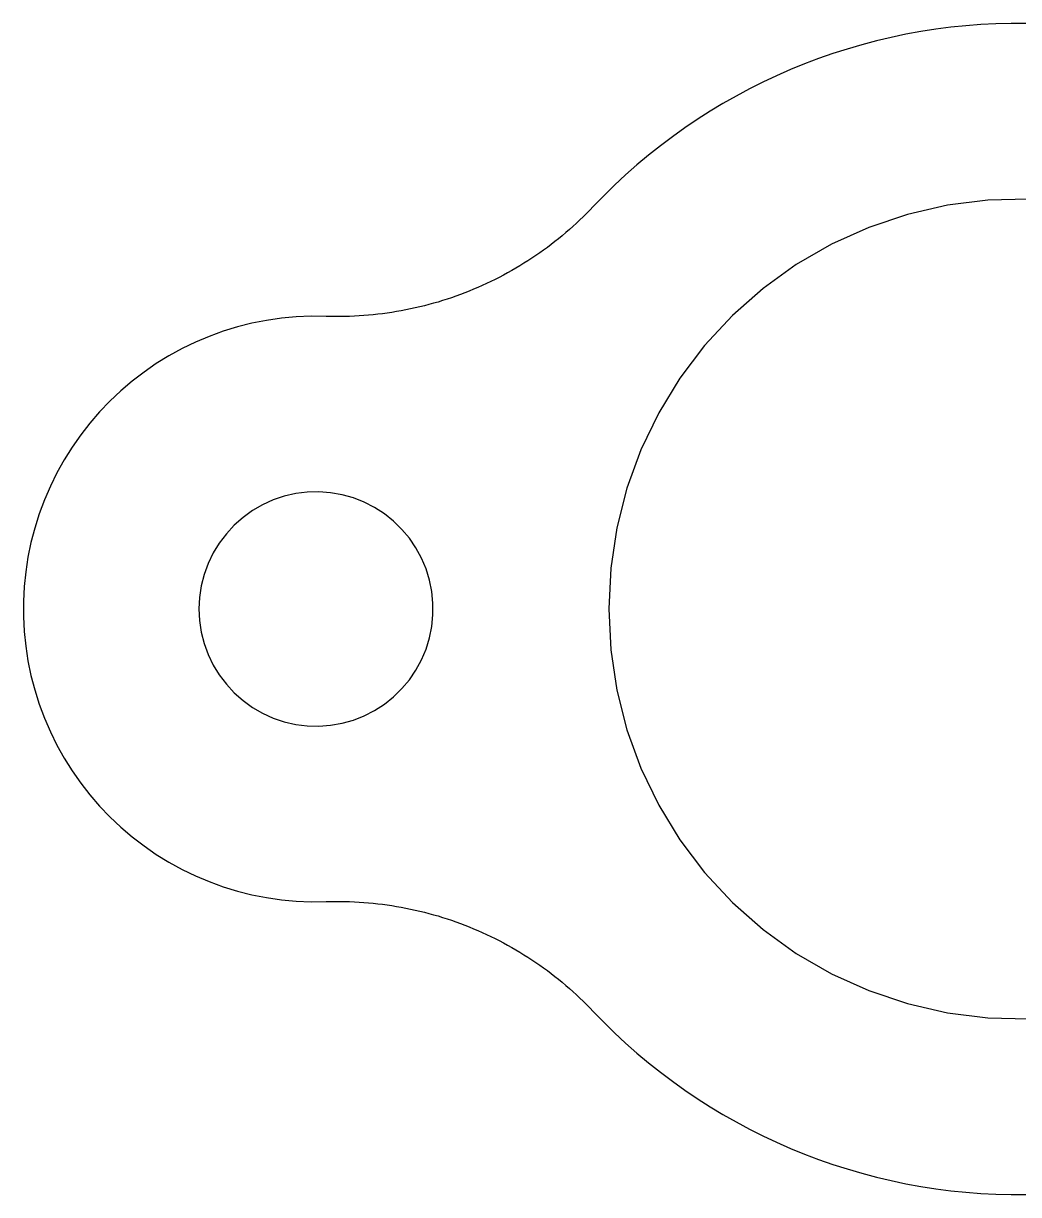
# Model space of a CAD drawing. Extents: x 0 to 2.5, y 0 to 1.88.
# Drawn here: x 0 to 0.75, y 1.003 to 1.885 of the extents above; entities that cross this region are included whole.
import ezdxf

# ---------------------------------------------------------------- set-up
doc = ezdxf.new("R2010")
doc.units = 0
doc.linetypes.add('HIDDEN', pattern=[9, 6, -3])
doc.layers.add('FRONT', color=7, linetype='CONTINUOUS')
doc.layers.add('FRONT_HID', color=7, linetype='HIDDEN')

msp = doc.modelspace()

# ---------------------------------------------------------------- linework, layer by layer
at = {"layer": 'FRONT'}
for p, q in [((0.687489, 1.880475), (0.676235, 1.878717)), ((0.698785, 1.881941), (0.687489, 1.880475)), ((0.710115, 1.883115), (0.698785, 1.881941)), ((0.721471, 1.883997), (0.710115, 1.883115)), ((0.732846, 1.884585), (0.721471, 1.883997)), ((0.744233, 1.884879), (0.732846, 1.884585)), ((0.755624, 1.884879), (0.744233, 1.884879)), ((0.642797, 1.871711), (0.631784, 1.868802)), ((0.653882, 1.874334), (0.642797, 1.871711)), ((0.66503, 1.87667), (0.653882, 1.874334)), ((0.676235, 1.878717), (0.66503, 1.87667)), ((0.610002, 1.862137), (0.599247, 1.858386)), ((0.62085, 1.86561), (0.610002, 1.862137)), ((0.631784, 1.868802), (0.62085, 1.86561)), ((0.588593, 1.854357), (0.578046, 1.850055)), ((0.599247, 1.858386), (0.588593, 1.854357)), ((0.567613, 1.845483), (0.557303, 1.840642)), ((0.578046, 1.850055), (0.567613, 1.845483)), ((0.54712, 1.835537), (0.537073, 1.83017)), ((0.557303, 1.840642), (0.54712, 1.835537)), ((0.537073, 1.83017), (0.527168, 1.824546)), ((0.517411, 1.818669), (0.507809, 1.812541)), ((0.527168, 1.824546), (0.517411, 1.818669)), ((0.507809, 1.812541), (0.498369, 1.806167)), ((0.498369, 1.806167), (0.489096, 1.799552)), ((0.479997, 1.7927), (0.471078, 1.785615)), ((0.489096, 1.799552), (0.479997, 1.7927)), ((0.471078, 1.785615), (0.462345, 1.778302)), ((0.462345, 1.778302), (0.453804, 1.770766)), ((0.453804, 1.770766), (0.44546, 1.763012)), ((0.44546, 1.763012), (0.437319, 1.755046)), ((0.437319, 1.755046), (0.429386, 1.746872)), ((0.696302, 1.747871), (0.666287, 1.74102)), ((0.72685, 1.751699), (0.696302, 1.747871)), ((0.757628, 1.752467), (0.72685, 1.751699)), ((0.421892, 1.739261), (0.419327, 1.736792)), ((0.424424, 1.741764), (0.421892, 1.739261)), ((0.426922, 1.744301), (0.424424, 1.741764)), ((0.429386, 1.746872), (0.426922, 1.744301)), ((0.666287, 1.74102), (0.637103, 1.731215)), ((0.411435, 1.729595), (0.40874, 1.727268)), ((0.414097, 1.731959), (0.411435, 1.729595)), ((0.416728, 1.734358), (0.414097, 1.731959)), ((0.419327, 1.736792), (0.416728, 1.734358)), ((0.637103, 1.731215), (0.60904, 1.718552)), ((0.400472, 1.720506), (0.397656, 1.718327)), ((0.403258, 1.722723), (0.400472, 1.720506)), ((0.406014, 1.724977), (0.403258, 1.722723)), ((0.40874, 1.727268), (0.406014, 1.724977)), ((0.389037, 1.71202), (0.386108, 1.709995)), ((0.391938, 1.714083), (0.389037, 1.71202)), ((0.394812, 1.716186), (0.391938, 1.714083)), ((0.397656, 1.718327), (0.394812, 1.716186)), ((0.60904, 1.718552), (0.582377, 1.703159)), ((0.377162, 1.70416), (0.374128, 1.702296)), ((0.38017, 1.706065), (0.377162, 1.70416)), ((0.383152, 1.70801), (0.38017, 1.706065)), ((0.386108, 1.709995), (0.383152, 1.70801)), ((0.582377, 1.703159), (0.55738, 1.685187)), ((0.361752, 1.695253), (0.3586, 1.693597)), ((0.364881, 1.696951), (0.361752, 1.695253)), ((0.367987, 1.698691), (0.364881, 1.696951)), ((0.37107, 1.700473), (0.367987, 1.698691)), ((0.374128, 1.702296), (0.37107, 1.700473)), ((0.342522, 1.685961), (0.339247, 1.684564)), ((0.345778, 1.687401), (0.342522, 1.685961)), ((0.349014, 1.688885), (0.345778, 1.687401)), ((0.35223, 1.690413), (0.349014, 1.688885)), ((0.355426, 1.691983), (0.35223, 1.690413)), ((0.3586, 1.693597), (0.355426, 1.691983)), ((0.55738, 1.685187), (0.534296, 1.664816)), ((0.319228, 1.677121), (0.315836, 1.676038)), ((0.322605, 1.678249), (0.319228, 1.677121)), ((0.325967, 1.679422), (0.322605, 1.678249)), ((0.329312, 1.680641), (0.325967, 1.679422)), ((0.332641, 1.681904), (0.329312, 1.680641)), ((0.335953, 1.683212), (0.332641, 1.681904)), ((0.339247, 1.684564), (0.335953, 1.683212)), ((0.281235, 1.667757), (0.277721, 1.667187)), ((0.284742, 1.668375), (0.281235, 1.667757)), ((0.288239, 1.66904), (0.284742, 1.668375)), ((0.291728, 1.669752), (0.288239, 1.66904)), ((0.295207, 1.67051), (0.291728, 1.669752)), ((0.298675, 1.671316), (0.295207, 1.67051)), ((0.302132, 1.672168), (0.298675, 1.671316)), ((0.305577, 1.673066), (0.302132, 1.672168)), ((0.30901, 1.674011), (0.305577, 1.673066)), ((0.31243, 1.675002), (0.30901, 1.674011)), ((0.315836, 1.676038), (0.31243, 1.675002)), ((0.172238, 1.658979), (0.16134, 1.656241)), ((0.183263, 1.661159), (0.172238, 1.658979)), ((0.194383, 1.662774), (0.183263, 1.661159)), ((0.205572, 1.66382), (0.194383, 1.662774)), ((0.2168, 1.664296), (0.205572, 1.66382)), ((0.228037, 1.664199), (0.2168, 1.664296)), ((0.231596, 1.664102), (0.228037, 1.664199)), ((0.235156, 1.664052), (0.231596, 1.664102)), ((0.238717, 1.66405), (0.235156, 1.664052)), ((0.242277, 1.664097), (0.238717, 1.66405)), ((0.245836, 1.664191), (0.242277, 1.664097)), ((0.249394, 1.664333), (0.245836, 1.664191)), ((0.252949, 1.664522), (0.249394, 1.664333)), ((0.256502, 1.66476), (0.252949, 1.664522)), ((0.260051, 1.665045), (0.256502, 1.66476)), ((0.263596, 1.665378), (0.260051, 1.665045)), ((0.267136, 1.665759), (0.263596, 1.665378)), ((0.27067, 1.666188), (0.267136, 1.665759)), ((0.274199, 1.666663), (0.27067, 1.666188)), ((0.277721, 1.667187), (0.274199, 1.666663)), ((0.534296, 1.664816), (0.513356, 1.642247)), ((0.150594, 1.652952), (0.14003, 1.649119)), ((0.16134, 1.656241), (0.150594, 1.652952)), ((0.129675, 1.644754), (0.119556, 1.639867)), ((0.14003, 1.649119), (0.129675, 1.644754)), ((0.513356, 1.642247), (0.494766, 1.617706)), ((0.109699, 1.634471), (0.100129, 1.62858)), ((0.119556, 1.639867), (0.109699, 1.634471)), ((0.100129, 1.62858), (0.090872, 1.622209)), ((0.081952, 1.615375), (0.07339, 1.608095)), ((0.090872, 1.622209), (0.081952, 1.615375)), ((0.494766, 1.617706), (0.478713, 1.591435)), ((0.07339, 1.608095), (0.065211, 1.60039)), ((0.065211, 1.60039), (0.057435, 1.592277)), ((0.057435, 1.592277), (0.050082, 1.583779)), ((0.478713, 1.591435), (0.465355, 1.563697)), ((0.050082, 1.583779), (0.043171, 1.574918)), ((0.043171, 1.574918), (0.036721, 1.565716)), ((0.036721, 1.565716), (0.030748, 1.556197)), ((0.465355, 1.563697), (0.454825, 1.534766)), ((0.030748, 1.556197), (0.025267, 1.546387)), ((0.025267, 1.546387), (0.020292, 1.53631)), ((0.020292, 1.53631), (0.015838, 1.525993)), ((0.196619, 1.528676), (0.188281, 1.525875)), ((0.205195, 1.530634), (0.196619, 1.528676)), ((0.213923, 1.531728), (0.205195, 1.530634)), ((0.222716, 1.531947), (0.213923, 1.531728)), ((0.231488, 1.53129), (0.222716, 1.531947)), ((0.240151, 1.529762), (0.231488, 1.53129)), ((0.248618, 1.52738), (0.240151, 1.529762)), ((0.256807, 1.524166), (0.248618, 1.52738)), ((0.454825, 1.534766), (0.447228, 1.504931)), ((0.015838, 1.525993), (0.011915, 1.515463)), ((0.172645, 1.517859), (0.165503, 1.512724)), ((0.180263, 1.522257), (0.172645, 1.517859)), ((0.188281, 1.525875), (0.180263, 1.522257)), ((0.264634, 1.520153), (0.256807, 1.524166)), ((0.272023, 1.515381), (0.264634, 1.520153)), ((0.011915, 1.515463), (0.008533, 1.504746)), ((0.165503, 1.512724), (0.158908, 1.506904)), ((0.278901, 1.509896), (0.272023, 1.515381)), ((0.285198, 1.503754), (0.278901, 1.509896)), ((0.008533, 1.504746), (0.005701, 1.493871)), ((0.152925, 1.500456), (0.147613, 1.493444)), ((0.158908, 1.506904), (0.152925, 1.500456)), ((0.290852, 1.497016), (0.285198, 1.503754)), ((0.447228, 1.504931), (0.44264, 1.474488)), ((0.005701, 1.493871), (0.003426, 1.482867)), ((0.147613, 1.493444), (0.143027, 1.485938)), ((0.295807, 1.489748), (0.290852, 1.497016)), ((0.003426, 1.482867), (0.001715, 1.47176)), ((0.143027, 1.485938), (0.13921, 1.478013)), ((0.300014, 1.482023), (0.295807, 1.489748)), ((0.13921, 1.478013), (0.136201, 1.469747)), ((0.303431, 1.473917), (0.300014, 1.482023)), ((0.306023, 1.465512), (0.303431, 1.473917)), ((0.44264, 1.474488), (0.441105, 1.443739)), ((0.001715, 1.47176), (0.000572, 1.460581)), ((0.136201, 1.469747), (0.134031, 1.461222)), ((0.307766, 1.45689), (0.306023, 1.465512)), ((0.000572, 1.460581), (0, 1.449358)), ((0.134031, 1.461222), (0.13272, 1.452524)), ((0.308642, 1.448137), (0.307766, 1.45689)), ((0, 1.449358), (0, 1.43812)), ((0.13272, 1.452524), (0.132281, 1.443739)), ((0.308642, 1.439341), (0.308642, 1.448137)), ((0, 1.43812), (0.000572, 1.426897)), ((0.132281, 1.443739), (0.13272, 1.434954)), ((0.307766, 1.430588), (0.308642, 1.439341)), ((0.441105, 1.443739), (0.44264, 1.41299)), ((0.13272, 1.434954), (0.134031, 1.426256)), ((0.306023, 1.421966), (0.307766, 1.430588)), ((0.000572, 1.426897), (0.001715, 1.415718)), ((0.134031, 1.426256), (0.136201, 1.417731)), ((0.303431, 1.413561), (0.306023, 1.421966)), ((0.001715, 1.415718), (0.003426, 1.404612)), ((0.136201, 1.417731), (0.13921, 1.409465)), ((0.300014, 1.405455), (0.303431, 1.413561)), ((0.44264, 1.41299), (0.447228, 1.382547)), ((0.003426, 1.404612), (0.005701, 1.393607)), ((0.13921, 1.409465), (0.143027, 1.40154)), ((0.295807, 1.39773), (0.300014, 1.405455)), ((0.143027, 1.40154), (0.147613, 1.394034)), ((0.147613, 1.394034), (0.152925, 1.387022)), ((0.290852, 1.390462), (0.295807, 1.39773)), ((0.005701, 1.393607), (0.008533, 1.382732)), ((0.152925, 1.387022), (0.158908, 1.380574)), ((0.285198, 1.383724), (0.290852, 1.390462)), ((0.008533, 1.382732), (0.011915, 1.372015)), ((0.158908, 1.380574), (0.165503, 1.374754)), ((0.272023, 1.372097), (0.278901, 1.377582)), ((0.278901, 1.377582), (0.285198, 1.383724)), ((0.447228, 1.382547), (0.454825, 1.352712)), ((0.011915, 1.372015), (0.015838, 1.361485)), ((0.165503, 1.374754), (0.172645, 1.369619)), ((0.172645, 1.369619), (0.180263, 1.365221)), ((0.264634, 1.367325), (0.272023, 1.372097)), ((0.015838, 1.361485), (0.020292, 1.351168)), ((0.180263, 1.365221), (0.188281, 1.361603)), ((0.188281, 1.361603), (0.196619, 1.358802)), ((0.196619, 1.358802), (0.205195, 1.356844)), ((0.240151, 1.357716), (0.248618, 1.360098)), ((0.248618, 1.360098), (0.256807, 1.363312)), ((0.256807, 1.363312), (0.264634, 1.367325)), ((0.020292, 1.351168), (0.025267, 1.341091)), ((0.205195, 1.356844), (0.213923, 1.35575)), ((0.213923, 1.35575), (0.222716, 1.355531)), ((0.222716, 1.355531), (0.231488, 1.356188)), ((0.231488, 1.356188), (0.240151, 1.357716)), ((0.454825, 1.352712), (0.465355, 1.323781)), ((0.025267, 1.341091), (0.030748, 1.331281)), ((0.030748, 1.331281), (0.036721, 1.321762)), ((0.465355, 1.323781), (0.478713, 1.296043)), ((0.036721, 1.321762), (0.043171, 1.31256)), ((0.043171, 1.31256), (0.050082, 1.303699)), ((0.050082, 1.303699), (0.057435, 1.295201)), ((0.057435, 1.295201), (0.065211, 1.287089)), ((0.478713, 1.296043), (0.494766, 1.269773)), ((0.065211, 1.287089), (0.07339, 1.279383)), ((0.07339, 1.279383), (0.081952, 1.272103)), ((0.081952, 1.272103), (0.090872, 1.265269)), ((0.090872, 1.265269), (0.100129, 1.258898)), ((0.494766, 1.269773), (0.513356, 1.245231)), ((0.100129, 1.258898), (0.109699, 1.253007)), ((0.109699, 1.253007), (0.119556, 1.247611)), ((0.119556, 1.247611), (0.129675, 1.242724)), ((0.513356, 1.245231), (0.534296, 1.222662)), ((0.129675, 1.242724), (0.14003, 1.238359)), ((0.14003, 1.238359), (0.150594, 1.234526)), ((0.150594, 1.234526), (0.16134, 1.231237)), ((0.16134, 1.231237), (0.172238, 1.228499)), ((0.172238, 1.228499), (0.183263, 1.226319)), ((0.183263, 1.226319), (0.194383, 1.224704)), ((0.194383, 1.224704), (0.205572, 1.223658)), ((0.205572, 1.223658), (0.2168, 1.223182)), ((0.2168, 1.223182), (0.228037, 1.223279)), ((0.228037, 1.223279), (0.231596, 1.223376)), ((0.231596, 1.223376), (0.235156, 1.223426)), ((0.235156, 1.223426), (0.238717, 1.223428)), ((0.238717, 1.223428), (0.242277, 1.223381)), ((0.242277, 1.223381), (0.245836, 1.223287)), ((0.245836, 1.223287), (0.249394, 1.223145)), ((0.249394, 1.223145), (0.252949, 1.222956)), ((0.252949, 1.222956), (0.256502, 1.222718)), ((0.256502, 1.222718), (0.260051, 1.222433)), ((0.260051, 1.222433), (0.263596, 1.2221)), ((0.263596, 1.2221), (0.267136, 1.221719)), ((0.267136, 1.221719), (0.27067, 1.221291)), ((0.27067, 1.221291), (0.274199, 1.220815)), ((0.274199, 1.220815), (0.277721, 1.220291)), ((0.277721, 1.220291), (0.281235, 1.219721)), ((0.281235, 1.219721), (0.284742, 1.219103)), ((0.284742, 1.219103), (0.288239, 1.218438)), ((0.288239, 1.218438), (0.291728, 1.217726)), ((0.291728, 1.217726), (0.295207, 1.216968)), ((0.534296, 1.222662), (0.55738, 1.202291)), ((0.295207, 1.216968), (0.298675, 1.216162)), ((0.298675, 1.216162), (0.302132, 1.21531)), ((0.302132, 1.21531), (0.305577, 1.214412)), ((0.305577, 1.214412), (0.30901, 1.213467)), ((0.30901, 1.213467), (0.31243, 1.212476)), ((0.31243, 1.212476), (0.315836, 1.21144)), ((0.315836, 1.21144), (0.319228, 1.210357)), ((0.319228, 1.210357), (0.322605, 1.209229)), ((0.322605, 1.209229), (0.325967, 1.208056)), ((0.325967, 1.208056), (0.329312, 1.206838)), ((0.329312, 1.206838), (0.332641, 1.205574)), ((0.332641, 1.205574), (0.335953, 1.204266)), ((0.335953, 1.204266), (0.339247, 1.202914)), ((0.339247, 1.202914), (0.342522, 1.201517)), ((0.342522, 1.201517), (0.345778, 1.200077)), ((0.345778, 1.200077), (0.349014, 1.198593)), ((0.55738, 1.202291), (0.582377, 1.184319)), ((0.349014, 1.198593), (0.35223, 1.197065)), ((0.35223, 1.197065), (0.355426, 1.195495)), ((0.355426, 1.195495), (0.3586, 1.193881)), ((0.3586, 1.193881), (0.361752, 1.192225)), ((0.361752, 1.192225), (0.364881, 1.190527)), ((0.364881, 1.190527), (0.367987, 1.188787)), ((0.367987, 1.188787), (0.37107, 1.187005)), ((0.37107, 1.187005), (0.374128, 1.185182)), ((0.374128, 1.185182), (0.377162, 1.183318)), ((0.377162, 1.183318), (0.38017, 1.181413)), ((0.582377, 1.184319), (0.60904, 1.168926)), ((0.38017, 1.181413), (0.383152, 1.179468)), ((0.383152, 1.179468), (0.386108, 1.177483)), ((0.386108, 1.177483), (0.389037, 1.175458)), ((0.389037, 1.175458), (0.391938, 1.173395)), ((0.391938, 1.173395), (0.394812, 1.171292)), ((0.394812, 1.171292), (0.397656, 1.169151)), ((0.397656, 1.169151), (0.400472, 1.166972)), ((0.400472, 1.166972), (0.403258, 1.164755)), ((0.403258, 1.164755), (0.406014, 1.162501)), ((0.60904, 1.168926), (0.637103, 1.156263)), ((0.406014, 1.162501), (0.40874, 1.16021)), ((0.40874, 1.16021), (0.411435, 1.157883)), ((0.411435, 1.157883), (0.414097, 1.155519)), ((0.637103, 1.156263), (0.666287, 1.146458)), ((0.414097, 1.155519), (0.416728, 1.15312)), ((0.416728, 1.15312), (0.419327, 1.150686)), ((0.419327, 1.150686), (0.421892, 1.148217)), ((0.421892, 1.148217), (0.424424, 1.145714)), ((0.424424, 1.145714), (0.426922, 1.143177)), ((0.426922, 1.143177), (0.429386, 1.140607)), ((0.429386, 1.140607), (0.437319, 1.132432)), ((0.666287, 1.146458), (0.696302, 1.139607)), ((0.696302, 1.139607), (0.72685, 1.135779)), ((0.437319, 1.132432), (0.44546, 1.124466)), ((0.72685, 1.135779), (0.757628, 1.135011)), ((0.44546, 1.124466), (0.453804, 1.116712)), ((0.453804, 1.116712), (0.462345, 1.109176)), ((0.462345, 1.109176), (0.471078, 1.101863)), ((0.471078, 1.101863), (0.479997, 1.094778)), ((0.479997, 1.094778), (0.489096, 1.087926)), ((0.489096, 1.087926), (0.498369, 1.081311)), ((0.498369, 1.081311), (0.507809, 1.074937)), ((0.507809, 1.074937), (0.517411, 1.068809)), ((0.517411, 1.068809), (0.527168, 1.062932)), ((0.527168, 1.062932), (0.537073, 1.057308)), ((0.537073, 1.057308), (0.54712, 1.051941)), ((0.54712, 1.051941), (0.557303, 1.046836)), ((0.557303, 1.046836), (0.567613, 1.041995)), ((0.567613, 1.041995), (0.578046, 1.037423)), ((0.578046, 1.037423), (0.588593, 1.033121)), ((0.588593, 1.033121), (0.599247, 1.029092)), ((0.599247, 1.029092), (0.610002, 1.025341)), ((0.610002, 1.025341), (0.62085, 1.021868)), ((0.62085, 1.021868), (0.631784, 1.018676)), ((0.631784, 1.018676), (0.642797, 1.015768)), ((0.642797, 1.015768), (0.653882, 1.013144)), ((0.653882, 1.013144), (0.66503, 1.010808)), ((0.66503, 1.010808), (0.676235, 1.008761)), ((0.676235, 1.008761), (0.687489, 1.007003)), ((0.687489, 1.007003), (0.698785, 1.005537)), ((0.698785, 1.005537), (0.710115, 1.004363)), ((0.710115, 1.004363), (0.721471, 1.003481)), ((0.721471, 1.003481), (0.732846, 1.002893)), ((0.732846, 1.002893), (0.744233, 1.002599)), ((0.744233, 1.002599), (0.755624, 1.002599))]:
    msp.add_line(p, q, dxfattribs=at)
at = {"layer": 'FRONT_HID', "linetype": 'HIDDEN'}
for p, q in [((0.687489, 1.880475), (0.676235, 1.878717)), ((0.698785, 1.881941), (0.687489, 1.880475)), ((0.710115, 1.883115), (0.698785, 1.881941)), ((0.721471, 1.883997), (0.710115, 1.883115)), ((0.732846, 1.884585), (0.721471, 1.883997)), ((0.744233, 1.884879), (0.732846, 1.884585)), ((0.755624, 1.884879), (0.744233, 1.884879)), ((0.642797, 1.871711), (0.631784, 1.868802)), ((0.653882, 1.874334), (0.642797, 1.871711)), ((0.66503, 1.87667), (0.653882, 1.874334)), ((0.676235, 1.878717), (0.66503, 1.87667)), ((0.610002, 1.862137), (0.599247, 1.858386)), ((0.62085, 1.86561), (0.610002, 1.862137)), ((0.631784, 1.868802), (0.62085, 1.86561)), ((0.588593, 1.854357), (0.578046, 1.850055)), ((0.599247, 1.858386), (0.588593, 1.854357)), ((0.567613, 1.845483), (0.557303, 1.840642)), ((0.578046, 1.850055), (0.567613, 1.845483)), ((0.54712, 1.835537), (0.537073, 1.83017)), ((0.557303, 1.840642), (0.54712, 1.835537)), ((0.537073, 1.83017), (0.527168, 1.824546)), ((0.517411, 1.818669), (0.507809, 1.812541)), ((0.527168, 1.824546), (0.517411, 1.818669)), ((0.507809, 1.812541), (0.498369, 1.806167)), ((0.498369, 1.806167), (0.489096, 1.799552)), ((0.479997, 1.7927), (0.471078, 1.785615)), ((0.489096, 1.799552), (0.479997, 1.7927)), ((0.471078, 1.785615), (0.462345, 1.778302)), ((0.462345, 1.778302), (0.453804, 1.770766)), ((0.453804, 1.770766), (0.44546, 1.763012)), ((0.44546, 1.763012), (0.437319, 1.755046)), ((0.437319, 1.755046), (0.429386, 1.746872)), ((0.696302, 1.747871), (0.666287, 1.74102)), ((0.72685, 1.751699), (0.696302, 1.747871)), ((0.757628, 1.752467), (0.72685, 1.751699)), ((0.421892, 1.739261), (0.419327, 1.736792)), ((0.424424, 1.741764), (0.421892, 1.739261)), ((0.426922, 1.744301), (0.424424, 1.741764)), ((0.429386, 1.746872), (0.426922, 1.744301)), ((0.666287, 1.74102), (0.637103, 1.731215)), ((0.411435, 1.729595), (0.40874, 1.727268)), ((0.414097, 1.731959), (0.411435, 1.729595)), ((0.416728, 1.734358), (0.414097, 1.731959)), ((0.419327, 1.736792), (0.416728, 1.734358)), ((0.637103, 1.731215), (0.60904, 1.718552)), ((0.400472, 1.720506), (0.397656, 1.718327)), ((0.403258, 1.722723), (0.400472, 1.720506)), ((0.406014, 1.724977), (0.403258, 1.722723)), ((0.40874, 1.727268), (0.406014, 1.724977)), ((0.389037, 1.71202), (0.386108, 1.709995)), ((0.391938, 1.714083), (0.389037, 1.71202)), ((0.394812, 1.716186), (0.391938, 1.714083)), ((0.397656, 1.718327), (0.394812, 1.716186)), ((0.60904, 1.718552), (0.582377, 1.703159)), ((0.377162, 1.70416), (0.374128, 1.702296)), ((0.38017, 1.706065), (0.377162, 1.70416)), ((0.383152, 1.70801), (0.38017, 1.706065)), ((0.386108, 1.709995), (0.383152, 1.70801)), ((0.582377, 1.703159), (0.55738, 1.685187)), ((0.361752, 1.695253), (0.3586, 1.693597)), ((0.364881, 1.696951), (0.361752, 1.695253)), ((0.367987, 1.698691), (0.364881, 1.696951)), ((0.37107, 1.700473), (0.367987, 1.698691)), ((0.374128, 1.702296), (0.37107, 1.700473)), ((0.342522, 1.685961), (0.339247, 1.684564)), ((0.345778, 1.687401), (0.342522, 1.685961)), ((0.349014, 1.688885), (0.345778, 1.687401)), ((0.35223, 1.690413), (0.349014, 1.688885)), ((0.355426, 1.691983), (0.35223, 1.690413)), ((0.3586, 1.693597), (0.355426, 1.691983)), ((0.55738, 1.685187), (0.534296, 1.664816)), ((0.319228, 1.677121), (0.315836, 1.676038)), ((0.322605, 1.678249), (0.319228, 1.677121)), ((0.325967, 1.679422), (0.322605, 1.678249)), ((0.329312, 1.680641), (0.325967, 1.679422)), ((0.332641, 1.681904), (0.329312, 1.680641)), ((0.335953, 1.683212), (0.332641, 1.681904)), ((0.339247, 1.684564), (0.335953, 1.683212)), ((0.281235, 1.667757), (0.277721, 1.667187)), ((0.284742, 1.668375), (0.281235, 1.667757)), ((0.288239, 1.66904), (0.284742, 1.668375)), ((0.291728, 1.669752), (0.288239, 1.66904)), ((0.295207, 1.67051), (0.291728, 1.669752)), ((0.298675, 1.671316), (0.295207, 1.67051)), ((0.302132, 1.672168), (0.298675, 1.671316)), ((0.305577, 1.673066), (0.302132, 1.672168)), ((0.30901, 1.674011), (0.305577, 1.673066)), ((0.31243, 1.675002), (0.30901, 1.674011)), ((0.315836, 1.676038), (0.31243, 1.675002)), ((0.172238, 1.658979), (0.16134, 1.656241)), ((0.183263, 1.661159), (0.172238, 1.658979)), ((0.194383, 1.662774), (0.183263, 1.661159)), ((0.205572, 1.66382), (0.194383, 1.662774)), ((0.2168, 1.664296), (0.205572, 1.66382)), ((0.228037, 1.664199), (0.2168, 1.664296)), ((0.231596, 1.664102), (0.228037, 1.664199)), ((0.235156, 1.664052), (0.231596, 1.664102)), ((0.238717, 1.66405), (0.235156, 1.664052)), ((0.242277, 1.664097), (0.238717, 1.66405)), ((0.245836, 1.664191), (0.242277, 1.664097)), ((0.249394, 1.664333), (0.245836, 1.664191)), ((0.252949, 1.664522), (0.249394, 1.664333)), ((0.256502, 1.66476), (0.252949, 1.664522)), ((0.260051, 1.665045), (0.256502, 1.66476)), ((0.263596, 1.665378), (0.260051, 1.665045)), ((0.267136, 1.665759), (0.263596, 1.665378)), ((0.27067, 1.666188), (0.267136, 1.665759)), ((0.274199, 1.666663), (0.27067, 1.666188)), ((0.277721, 1.667187), (0.274199, 1.666663)), ((0.534296, 1.664816), (0.513356, 1.642247)), ((0.150594, 1.652952), (0.14003, 1.649119)), ((0.16134, 1.656241), (0.150594, 1.652952)), ((0.129675, 1.644754), (0.119556, 1.639867)), ((0.14003, 1.649119), (0.129675, 1.644754)), ((0.513356, 1.642247), (0.494766, 1.617706)), ((0.109699, 1.634471), (0.100129, 1.62858)), ((0.119556, 1.639867), (0.109699, 1.634471)), ((0.100129, 1.62858), (0.090872, 1.622209)), ((0.081952, 1.615375), (0.07339, 1.608095)), ((0.090872, 1.622209), (0.081952, 1.615375)), ((0.494766, 1.617706), (0.478713, 1.591435)), ((0.07339, 1.608095), (0.065211, 1.60039)), ((0.065211, 1.60039), (0.057435, 1.592277)), ((0.057435, 1.592277), (0.050082, 1.583779)), ((0.478713, 1.591435), (0.465355, 1.563697)), ((0.050082, 1.583779), (0.043171, 1.574918)), ((0.043171, 1.574918), (0.036721, 1.565716)), ((0.036721, 1.565716), (0.030748, 1.556197)), ((0.465355, 1.563697), (0.454825, 1.534766)), ((0.030748, 1.556197), (0.025267, 1.546387)), ((0.025267, 1.546387), (0.020292, 1.53631)), ((0.020292, 1.53631), (0.015838, 1.525993)), ((0.196619, 1.528676), (0.188281, 1.525875)), ((0.205195, 1.530634), (0.196619, 1.528676)), ((0.213923, 1.531728), (0.205195, 1.530634)), ((0.222716, 1.531947), (0.213923, 1.531728)), ((0.231488, 1.53129), (0.222716, 1.531947)), ((0.240151, 1.529762), (0.231488, 1.53129)), ((0.248618, 1.52738), (0.240151, 1.529762)), ((0.256807, 1.524166), (0.248618, 1.52738)), ((0.454825, 1.534766), (0.447228, 1.504931)), ((0.015838, 1.525993), (0.011915, 1.515463)), ((0.172645, 1.517859), (0.165503, 1.512724)), ((0.180263, 1.522257), (0.172645, 1.517859)), ((0.188281, 1.525875), (0.180263, 1.522257)), ((0.264634, 1.520153), (0.256807, 1.524166)), ((0.272023, 1.515381), (0.264634, 1.520153)), ((0.011915, 1.515463), (0.008533, 1.504746)), ((0.165503, 1.512724), (0.158908, 1.506904)), ((0.278901, 1.509896), (0.272023, 1.515381)), ((0.285198, 1.503754), (0.278901, 1.509896)), ((0.008533, 1.504746), (0.005701, 1.493871)), ((0.152925, 1.500456), (0.147613, 1.493444)), ((0.158908, 1.506904), (0.152925, 1.500456)), ((0.290852, 1.497016), (0.285198, 1.503754)), ((0.447228, 1.504931), (0.44264, 1.474488)), ((0.005701, 1.493871), (0.003426, 1.482867)), ((0.147613, 1.493444), (0.143027, 1.485938)), ((0.295807, 1.489748), (0.290852, 1.497016)), ((0.003426, 1.482867), (0.001715, 1.47176)), ((0.143027, 1.485938), (0.13921, 1.478013)), ((0.300014, 1.482023), (0.295807, 1.489748)), ((0.13921, 1.478013), (0.136201, 1.469747)), ((0.303431, 1.473917), (0.300014, 1.482023)), ((0.306023, 1.465512), (0.303431, 1.473917)), ((0.44264, 1.474488), (0.441105, 1.443739)), ((0.001715, 1.47176), (0.000572, 1.460581)), ((0.136201, 1.469747), (0.134031, 1.461222)), ((0.307766, 1.45689), (0.306023, 1.465512)), ((0.000572, 1.460581), (0, 1.449358)), ((0.134031, 1.461222), (0.13272, 1.452524)), ((0.308642, 1.448137), (0.307766, 1.45689)), ((0, 1.449358), (0, 1.43812)), ((0.13272, 1.452524), (0.132281, 1.443739)), ((0.308642, 1.439341), (0.308642, 1.448137)), ((0, 1.43812), (0.000572, 1.426897)), ((0.132281, 1.443739), (0.13272, 1.434954)), ((0.307766, 1.430588), (0.308642, 1.439341)), ((0.441105, 1.443739), (0.44264, 1.41299)), ((0.13272, 1.434954), (0.134031, 1.426256)), ((0.306023, 1.421966), (0.307766, 1.430588)), ((0.000572, 1.426897), (0.001715, 1.415718)), ((0.134031, 1.426256), (0.136201, 1.417731)), ((0.303431, 1.413561), (0.306023, 1.421966)), ((0.001715, 1.415718), (0.003426, 1.404612)), ((0.136201, 1.417731), (0.13921, 1.409465)), ((0.300014, 1.405455), (0.303431, 1.413561)), ((0.44264, 1.41299), (0.447228, 1.382547)), ((0.003426, 1.404612), (0.005701, 1.393607)), ((0.13921, 1.409465), (0.143027, 1.40154)), ((0.295807, 1.39773), (0.300014, 1.405455)), ((0.143027, 1.40154), (0.147613, 1.394034)), ((0.147613, 1.394034), (0.152925, 1.387022)), ((0.290852, 1.390462), (0.295807, 1.39773)), ((0.005701, 1.393607), (0.008533, 1.382732)), ((0.152925, 1.387022), (0.158908, 1.380574)), ((0.285198, 1.383724), (0.290852, 1.390462)), ((0.008533, 1.382732), (0.011915, 1.372015)), ((0.158908, 1.380574), (0.165503, 1.374754)), ((0.272023, 1.372097), (0.278901, 1.377582)), ((0.278901, 1.377582), (0.285198, 1.383724)), ((0.447228, 1.382547), (0.454825, 1.352712)), ((0.011915, 1.372015), (0.015838, 1.361485)), ((0.165503, 1.374754), (0.172645, 1.369619)), ((0.172645, 1.369619), (0.180263, 1.365221)), ((0.264634, 1.367325), (0.272023, 1.372097)), ((0.015838, 1.361485), (0.020292, 1.351168)), ((0.180263, 1.365221), (0.188281, 1.361603)), ((0.188281, 1.361603), (0.196619, 1.358802)), ((0.196619, 1.358802), (0.205195, 1.356844)), ((0.240151, 1.357716), (0.248618, 1.360098)), ((0.248618, 1.360098), (0.256807, 1.363312)), ((0.256807, 1.363312), (0.264634, 1.367325)), ((0.020292, 1.351168), (0.025267, 1.341091)), ((0.205195, 1.356844), (0.213923, 1.35575)), ((0.213923, 1.35575), (0.222716, 1.355531)), ((0.222716, 1.355531), (0.231488, 1.356188)), ((0.231488, 1.356188), (0.240151, 1.357716)), ((0.454825, 1.352712), (0.465355, 1.323781)), ((0.025267, 1.341091), (0.030748, 1.331281)), ((0.030748, 1.331281), (0.036721, 1.321762)), ((0.465355, 1.323781), (0.478713, 1.296043)), ((0.036721, 1.321762), (0.043171, 1.31256)), ((0.043171, 1.31256), (0.050082, 1.303699)), ((0.050082, 1.303699), (0.057435, 1.295201)), ((0.057435, 1.295201), (0.065211, 1.287089)), ((0.478713, 1.296043), (0.494766, 1.269773)), ((0.065211, 1.287089), (0.07339, 1.279383)), ((0.07339, 1.279383), (0.081952, 1.272103)), ((0.081952, 1.272103), (0.090872, 1.265269)), ((0.090872, 1.265269), (0.100129, 1.258898)), ((0.494766, 1.269773), (0.513356, 1.245231)), ((0.100129, 1.258898), (0.109699, 1.253007)), ((0.109699, 1.253007), (0.119556, 1.247611)), ((0.119556, 1.247611), (0.129675, 1.242724)), ((0.513356, 1.245231), (0.534296, 1.222662)), ((0.129675, 1.242724), (0.14003, 1.238359)), ((0.14003, 1.238359), (0.150594, 1.234526)), ((0.150594, 1.234526), (0.16134, 1.231237)), ((0.16134, 1.231237), (0.172238, 1.228499)), ((0.172238, 1.228499), (0.183263, 1.226319)), ((0.183263, 1.226319), (0.194383, 1.224704)), ((0.194383, 1.224704), (0.205572, 1.223658)), ((0.205572, 1.223658), (0.2168, 1.223182)), ((0.2168, 1.223182), (0.228037, 1.223279)), ((0.228037, 1.223279), (0.231596, 1.223376)), ((0.231596, 1.223376), (0.235156, 1.223426)), ((0.235156, 1.223426), (0.238717, 1.223428)), ((0.238717, 1.223428), (0.242277, 1.223381)), ((0.242277, 1.223381), (0.245836, 1.223287)), ((0.245836, 1.223287), (0.249394, 1.223145)), ((0.249394, 1.223145), (0.252949, 1.222956)), ((0.252949, 1.222956), (0.256502, 1.222718)), ((0.256502, 1.222718), (0.260051, 1.222433)), ((0.260051, 1.222433), (0.263596, 1.2221)), ((0.263596, 1.2221), (0.267136, 1.221719)), ((0.267136, 1.221719), (0.27067, 1.221291)), ((0.27067, 1.221291), (0.274199, 1.220815)), ((0.274199, 1.220815), (0.277721, 1.220291)), ((0.277721, 1.220291), (0.281235, 1.219721)), ((0.281235, 1.219721), (0.284742, 1.219103)), ((0.284742, 1.219103), (0.288239, 1.218438)), ((0.288239, 1.218438), (0.291728, 1.217726)), ((0.291728, 1.217726), (0.295207, 1.216968)), ((0.534296, 1.222662), (0.55738, 1.202291)), ((0.295207, 1.216968), (0.298675, 1.216162)), ((0.298675, 1.216162), (0.302132, 1.21531)), ((0.302132, 1.21531), (0.305577, 1.214412)), ((0.305577, 1.214412), (0.30901, 1.213467)), ((0.30901, 1.213467), (0.31243, 1.212476)), ((0.31243, 1.212476), (0.315836, 1.21144)), ((0.315836, 1.21144), (0.319228, 1.210357)), ((0.319228, 1.210357), (0.322605, 1.209229)), ((0.322605, 1.209229), (0.325967, 1.208056)), ((0.325967, 1.208056), (0.329312, 1.206838)), ((0.329312, 1.206838), (0.332641, 1.205574)), ((0.332641, 1.205574), (0.335953, 1.204266)), ((0.335953, 1.204266), (0.339247, 1.202914)), ((0.339247, 1.202914), (0.342522, 1.201517)), ((0.342522, 1.201517), (0.345778, 1.200077)), ((0.345778, 1.200077), (0.349014, 1.198593)), ((0.55738, 1.202291), (0.582377, 1.184319)), ((0.349014, 1.198593), (0.35223, 1.197065)), ((0.35223, 1.197065), (0.355426, 1.195495)), ((0.355426, 1.195495), (0.3586, 1.193881)), ((0.3586, 1.193881), (0.361752, 1.192225)), ((0.361752, 1.192225), (0.364881, 1.190527)), ((0.364881, 1.190527), (0.367987, 1.188787)), ((0.367987, 1.188787), (0.37107, 1.187005)), ((0.37107, 1.187005), (0.374128, 1.185182)), ((0.374128, 1.185182), (0.377162, 1.183318)), ((0.377162, 1.183318), (0.38017, 1.181413)), ((0.582377, 1.184319), (0.60904, 1.168926)), ((0.38017, 1.181413), (0.383152, 1.179468)), ((0.383152, 1.179468), (0.386108, 1.177483)), ((0.386108, 1.177483), (0.389037, 1.175458)), ((0.389037, 1.175458), (0.391938, 1.173395)), ((0.391938, 1.173395), (0.394812, 1.171292)), ((0.394812, 1.171292), (0.397656, 1.169151)), ((0.397656, 1.169151), (0.400472, 1.166972)), ((0.400472, 1.166972), (0.403258, 1.164755)), ((0.403258, 1.164755), (0.406014, 1.162501)), ((0.60904, 1.168926), (0.637103, 1.156263)), ((0.406014, 1.162501), (0.40874, 1.16021)), ((0.40874, 1.16021), (0.411435, 1.157883)), ((0.411435, 1.157883), (0.414097, 1.155519)), ((0.637103, 1.156263), (0.666287, 1.146458)), ((0.414097, 1.155519), (0.416728, 1.15312)), ((0.416728, 1.15312), (0.419327, 1.150686)), ((0.419327, 1.150686), (0.421892, 1.148217)), ((0.421892, 1.148217), (0.424424, 1.145714)), ((0.424424, 1.145714), (0.426922, 1.143177)), ((0.426922, 1.143177), (0.429386, 1.140607)), ((0.429386, 1.140607), (0.437319, 1.132432)), ((0.666287, 1.146458), (0.696302, 1.139607)), ((0.696302, 1.139607), (0.72685, 1.135779)), ((0.437319, 1.132432), (0.44546, 1.124466)), ((0.72685, 1.135779), (0.757628, 1.135011)), ((0.44546, 1.124466), (0.453804, 1.116712)), ((0.453804, 1.116712), (0.462345, 1.109176)), ((0.462345, 1.109176), (0.471078, 1.101863)), ((0.471078, 1.101863), (0.479997, 1.094778)), ((0.479997, 1.094778), (0.489096, 1.087926)), ((0.489096, 1.087926), (0.498369, 1.081311)), ((0.498369, 1.081311), (0.507809, 1.074937)), ((0.507809, 1.074937), (0.517411, 1.068809)), ((0.517411, 1.068809), (0.527168, 1.062932)), ((0.527168, 1.062932), (0.537073, 1.057308)), ((0.537073, 1.057308), (0.54712, 1.051941)), ((0.54712, 1.051941), (0.557303, 1.046836)), ((0.557303, 1.046836), (0.567613, 1.041995)), ((0.567613, 1.041995), (0.578046, 1.037423)), ((0.578046, 1.037423), (0.588593, 1.033121)), ((0.588593, 1.033121), (0.599247, 1.029092)), ((0.599247, 1.029092), (0.610002, 1.025341)), ((0.610002, 1.025341), (0.62085, 1.021868)), ((0.62085, 1.021868), (0.631784, 1.018676)), ((0.631784, 1.018676), (0.642797, 1.015768)), ((0.642797, 1.015768), (0.653882, 1.013144)), ((0.653882, 1.013144), (0.66503, 1.010808)), ((0.66503, 1.010808), (0.676235, 1.008761)), ((0.676235, 1.008761), (0.687489, 1.007003)), ((0.687489, 1.007003), (0.698785, 1.005537)), ((0.698785, 1.005537), (0.710115, 1.004363)), ((0.710115, 1.004363), (0.721471, 1.003481)), ((0.721471, 1.003481), (0.732846, 1.002893)), ((0.732846, 1.002893), (0.744233, 1.002599)), ((0.744233, 1.002599), (0.755624, 1.002599))]:
    msp.add_line(p, q, dxfattribs=at)

doc.saveas('drawing.dxf')
